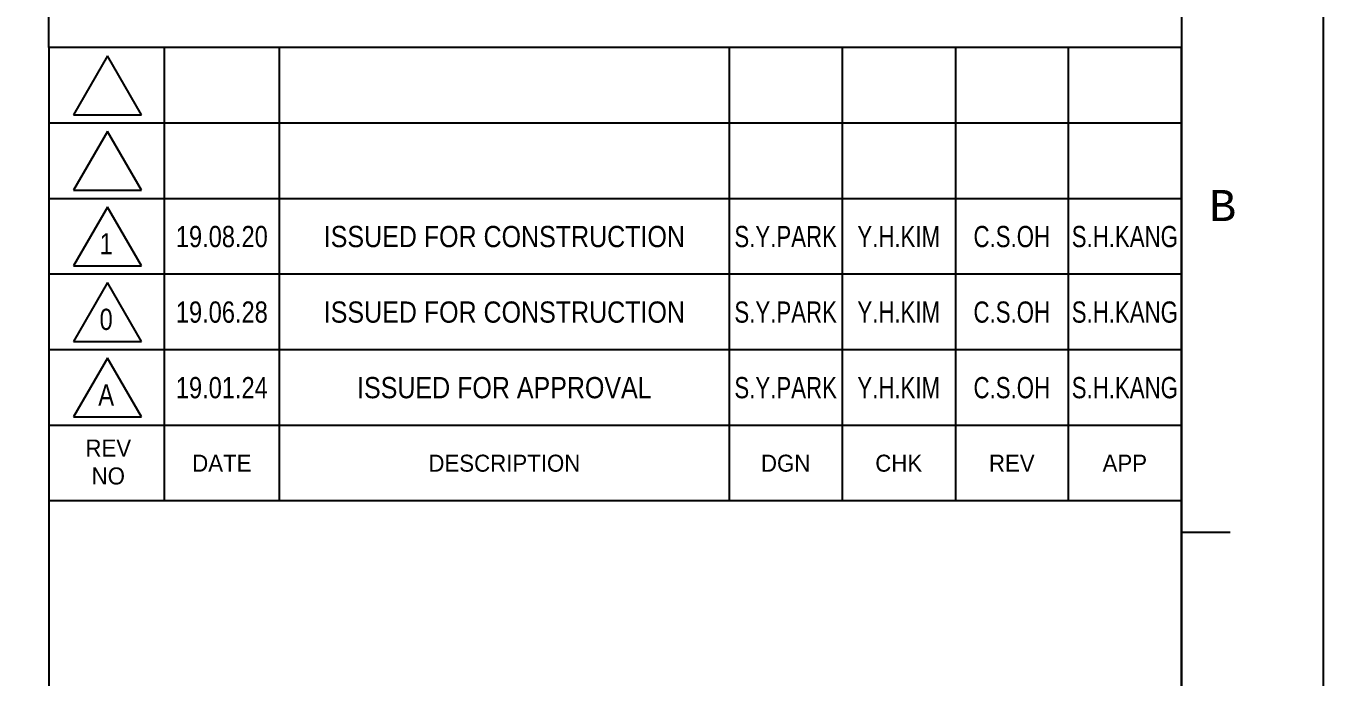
# Model space of a CAD drawing. Header units: feet. Extents: x 1 to 168002, y -59383 to 29717.
# Drawn here: x 32840 to 42001, y -54787 to -50191 of the extents above; entities that cross this region are included whole.
import ezdxf
from ezdxf.enums import TextEntityAlignment as Align

# ---------------------------------------------------------------- set-up
doc = ezdxf.new("R2010")
doc.units = ezdxf.units.FT
doc.header["$LTSCALE"] = 50
doc.header["$MEASUREMENT"] = 0
doc.linetypes.add('CONTINU', pattern=[0])
doc.layers.get('0').update_dxf_attribs({"linetype": 'CONTINUOUS'})
doc.layers.add('Border', color=7, linetype='CONTINUOUS', lineweight=0)
doc.layers.add('title', color=2, linetype='CONTINUOUS')
doc.styles.add('MONOTXT', font='', dxfattribs={"height": 0.2})
doc.styles.add('TB-1$0$MONOTXT', font='monotxt_.ttf')
doc.styles.get('MONOTXT').set_extended_font_data('Gulim')

# ---------------------------------------------------------------- blocks, each defined once
blk = doc.blocks.new('FORMAT')
at = {"layer": 'Border', "color": 0, "linetype": 'Continuous', "lineweight": 25}
for p, q in [((41000, 28700), (41000, 1000)), ((41000, 9039.4), (33000, 9039.4)), ((33000, 9039.4), (33000, 2913.1)), ((33414, 8981), (33174, 8565.7)), ((33653.8, 8565.7), (33414, 8981)), ((33814.8, 9039.4), (33814.8, 5839.5)), ((41000, 2913.1), (41000, 9039.4)), ((33174, 8565.7), (33653.8, 8565.7)), ((41000, 8506.1), (33000, 8506.1)), ((33414, 8447.7), (33174, 8032.3)), ((33653.8, 8032.3), (33414, 8447.7)), ((41000, 7972.8), (33000, 7972.8)), ((33174, 8032.3), (33653.8, 8032.3)), ((33414, 7914.4), (33174, 7499)), ((33653.8, 7499), (33414, 7914.4)), ((41000, 7439.5), (33000, 7439.5)), ((33174, 7499), (33653.8, 7499)), ((33414, 7381), (33174, 6965.7)), ((33653.8, 6965.7), (33414, 7381)), ((33174, 6965.7), (33653.8, 6965.7)), ((41000, 6906.1), (33000, 6906.1)), ((41000, 6906.1), (33000, 6906.1)), ((33414, 6847.7), (33174, 6432.4)), ((33653.8, 6432.4), (33414, 6847.7)), ((33174, 6432.4), (33653.8, 6432.4)), ((41000, 6372.8), (33000, 6372.8)), ((41000, 6372.8), (33000, 6372.8)), ((41000, 5839.5), (33000, 5839.5)), ((41000, 5839.5), (33000, 5839.5)), ((41343.5, 5616.7), (41000, 5616.7)), ((41343.5, 5616.7), (41000, 5616.7))]:
    blk.add_line(p, q, dxfattribs=at)
blk.add_lwpolyline([(0, 0), (0, 29700), (42000, 29700), (42000, 0)], close=True, dxfattribs=at)
at = {"layer": 'title', "color": 0, "linetype": 'CONTINU', "ltscale": 100}
for p, q in [((34629.6, 5839.5), (34629.6, 9039.4)), ((37805.8, 9039.4), (37805.8, 5839.5)), ((38603.1, 9039.4), (38603.1, 5839.5)), ((39403.1, 9039.4), (39403.1, 5839.5)), ((40200, 9039.4), (40200, 5839.5))]:
    blk.add_line(p, q, dxfattribs=at)
at = {"layer": 'Border', "color": 0, "linetype": 'Continuous', "lineweight": 25, "style": 'TB-1$0$MONOTXT'}
blk.add_text('B', height=220.2, dxfattribs=at).set_placement((41196.1, 7925), align=Align.MIDDLE_LEFT)
at = {"layer": 'Border', "color": 0, "linetype": 'Continuous', "lineweight": 25, "style": 'MONOTXT'}
for s, p in [('REV', (33420.3, 6212.8)), ('DATE', (34222.2, 6106.1)), ('DESCRIPTION', (36217.7, 6106.1)), ('DGN', (38204.4, 6106.1)), ('CHK', (39003.1, 6106.1)), ('REV', (39801.6, 6106.1)), ('APP', (40600, 6106.1)), ('NO', (33420.3, 6015.9))]:
    blk.add_text(s, height=120, dxfattribs=at).set_placement(p, align=Align.MIDDLE)
blk = doc.blocks.new('TITLE')
at = {"xscale": 0.01, "yscale": 0.01, "zscale": 0.01}
blk.add_blockref('FORMAT', (0, 0), dxfattribs=at)

msp = doc.modelspace()

# ---------------------------------------------------------------- linework, layer by layer
at = {"color": 7, "linetype": 'CONTINU', "ltscale": 100}
msp.add_line((33001.4, -50343.9, 0.1), (33001.4, -30683.3, 0.1), dxfattribs=at)

# ---------------------------------------------------------------- block references
at = {"color": 7, "linetype": 'CONTINU', "ltscale": 100, "xscale": 100, "yscale": 100, "zscale": 100}
msp.add_blockref('TITLE', (1.4, -59383.3, 0.1), dxfattribs=at)

# ---------------------------------------------------------------- texts
at = {"layer": 'Border', "color": 2, "linetype": 'Continuous', "lineweight": 25, "style": 'MONOTXT'}
for s, width, p in [('1', 0.85, (33406.7, -51728.5, 0.1)), ('19.08.20', 0.85, (34223.6, -51677.2, 0.1)), ('ISSUED FOR CONSTRUCTION', 0.9, (36219.1, -51677.2, 0.1)), ('S.Y.PARK', 0.8, (38205.8, -51677.2, 0.1)), ('Y.H.KIM', 0.8, (39004.5, -51677.2, 0.1)), ('C.S.OH', 0.8, (39802.9, -51677.2, 0.1)), ('S.H.KANG', 0.8, (40601.4, -51677.2, 0.1)), ('0', 0.85, (33406.7, -52261.8, 0.1)), ('19.06.28', 0.85, (34223.6, -52210.5, 0.1)), ('ISSUED FOR CONSTRUCTION', 0.9, (36219.1, -52210.5, 0.1)), ('S.Y.PARK', 0.8, (38205.8, -52210.5, 0.1)), ('Y.H.KIM', 0.8, (39004.5, -52210.5, 0.1)), ('C.S.OH', 0.8, (39802.9, -52210.5, 0.1)), ('S.H.KANG', 0.8, (40601.4, -52210.5, 0.1)), ('19.01.24', 0.85, (34223.6, -52743.9, 0.1)), ('ISSUED FOR APPROVAL', 0.9, (36219.1, -52743.9, 0.1)), ('S.Y.PARK', 0.8, (38205.8, -52743.9, 0.1)), ('Y.H.KIM', 0.8, (39004.5, -52743.9, 0.1)), ('C.S.OH', 0.8, (39803, -52743.9, 0.1)), ('S.H.KANG', 0.8, (40601.4, -52743.9, 0.1)), ('A', 0.85, (33406.7, -52795.1, 0.1))]:
    msp.add_text(s, height=150, dxfattribs=dict(at, width=width)).set_placement(p, align=Align.MIDDLE)

doc.saveas('drawing.dxf')
